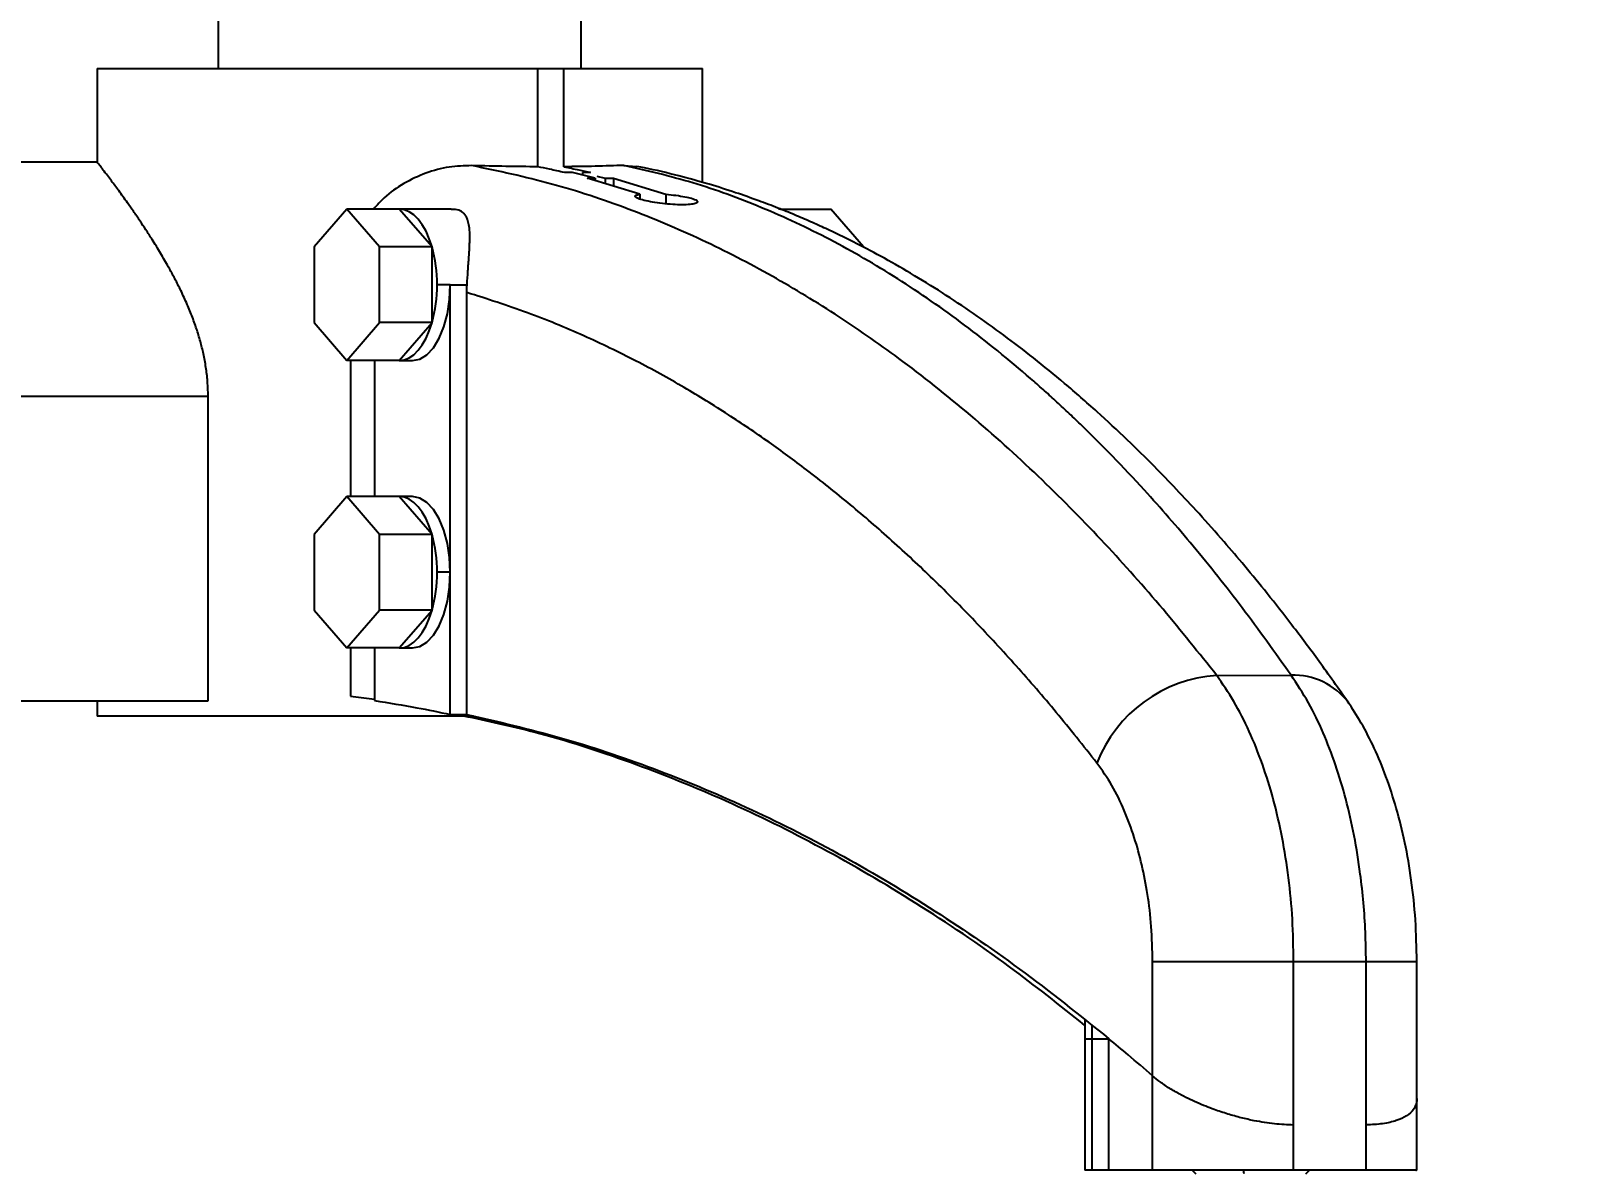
# Model space of a CAD drawing. Header units: millimetres. Extents: x 10 to 584, y 10 to 410.
# Drawn here: x 344.36 to 358.02, y 232.43 to 242.48 of the extents above; entities that cross this region are included whole.
import ezdxf

# ---------------------------------------------------------------- set-up
doc = ezdxf.new("R2010")
doc.units = ezdxf.units.MM
doc.layers.add('2', color=1, linetype='Continuous')
doc.styles.add('SLDTEXTSTYLE0', font='TXT', dxfattribs={"width": 0.7})
doc.dimstyles.new('SLDDIMSTYLE0', dxfattribs={"dimtxt": 3.5, "dimasz": 3.5, "dimexe": 0, "dimexo": 0.0625, "dimgap": 0.875, "dimtad": 1, "dimlfac": 15, "dimrnd": 1e-09, "dimzin": 12, "dimdsep": 46, "dimtxsty": 'SLDTEXTSTYLE0', "dimsah": 1, "dimcen": 0.09, "dimadec": 0, "dimazin": 3, "dimtfac": 1, "dimtofl": 0, "dimtmove": 0, "dimatfit": 3, "dimfxl": 0, "dimfrac": 2, "dimtolj": 1, "dimtzin": 12, "dimarcsym": 0})

# ---------------------------------------------------------------- blocks, each defined once
blk = doc.blocks.new('_D_1')
at = {"layer": '2', "color": 1}
for p, q in [((300.702, 291.645), (391.245, 291.645)), ((390.245, 225.778), (390.245, 291.645)), ((264.818, 225.778), (391.245, 225.778))]:
    blk.add_line(p, q, dxfattribs=at)
for points in [[(390.245, 291.645), (389.706, 288.145), (390.783, 288.145)], [(390.245, 225.778), (390.783, 229.278), (389.706, 229.278)]]:
    blk.add_solid(points, dxfattribs=at)
at = {"layer": '2', "color": 1, "char_height": 3.5, "attachment_point": 1, "rotation": 90, "style": 'SLDTEXTSTYLE0'}
for s, insert in [('50', (385.718, 263.293)), ('%%p', (385.733, 259.954)), ('1000', (385.718, 248.306))]:
    blk.add_mtext(s, dxfattribs=dict(at, insert=insert))

msp = doc.modelspace()

# ---------------------------------------------------------------- linework, layer by layer
at = {"color": 7, "linetype": 'Continuous', "lineweight": 25}
for p, q in [((346.01449, 276.29907), (346.01449, 242.15165)), ((349.21449, 242.15165), (349.21449, 276.29907)), ((344.94783, 242.15165), (344.94783, 241.32536)), ((344.94783, 242.15165), (348.83069, 242.15165)), ((348.83069, 241.28498), (348.83069, 242.15165)), ((348.83069, 242.15165), (349.06163, 242.15165)), ((349.06163, 241.28498), (349.06163, 242.15165)), ((349.06163, 242.15165), (350.28116, 242.15165)), ((350.28116, 241.14665), (350.28116, 242.15165)), ((344.94801, 241.32565), (340.58783, 241.32565)), ((349.13786, 241.23359), (349.06569, 241.23359)), ((349.33786, 241.1832), (349.13786, 241.23359)), ((349.29663, 241.23359), (349.22446, 241.23359)), ((349.22446, 241.23359), (349.22446, 241.21177)), ((349.58961, 241.29715), (349.70503, 241.28593)), ((349.26569, 241.1832), (349.33786, 241.1832)), ((349.72897, 241.04272), (349.26569, 241.1832)), ((349.33786, 241.1832), (349.33786, 241.16131)), ((349.35256, 241.20131), (349.42446, 241.1832)), ((349.42446, 241.1832), (349.49663, 241.1832)), ((349.42446, 241.1832), (349.42446, 241.13505)), ((349.49663, 241.1832), (349.95991, 241.04272)), ((349.49663, 241.1832), (349.49663, 241.11317)), ((349.72897, 241.04272), (349.72897, 241.00071)), ((349.95991, 241.04272), (349.95991, 240.95805)), ((347.14843, 240.91165), (346.85975, 240.57832)), ((347.4371, 240.57832), (347.14843, 240.91165)), ((347.61031, 240.91165), (347.14843, 240.91165)), ((348.06643, 240.91165), (347.61031, 240.91165)), ((347.89898, 240.57832), (347.61031, 240.91165)), ((350.96897, 240.91165), (351.41389, 240.91165)), ((351.70257, 240.57832), (351.41389, 240.91165)), ((346.85975, 240.57832), (346.85975, 239.91165)), ((347.4371, 239.91165), (347.4371, 240.57832)), ((347.89898, 240.57832), (347.4371, 240.57832)), ((347.89898, 239.91165), (347.89898, 240.57832)), ((348.05911, 240.24498), (347.94364, 240.24498)), ((348.05911, 240.24498), (348.20696, 240.24498)), ((348.05911, 237.71165), (348.05911, 240.24498)), ((346.85975, 239.91165), (347.14843, 239.57832)), ((347.14843, 239.57832), (347.4371, 239.91165)), ((347.89898, 239.91165), (347.4371, 239.91165)), ((347.61031, 239.57832), (347.89898, 239.91165)), ((347.61031, 239.57832), (347.14843, 239.57832)), ((347.17927, 239.57832), (347.17927, 238.37832)), ((347.39244, 239.57832), (347.39244, 238.37832)), ((347.61031, 239.57832), (347.72578, 239.57832)), ((340.58783, 239.26232), (345.92518, 239.26232)), ((345.92518, 236.57832), (345.92518, 239.26232)), ((347.14843, 238.37832), (346.85975, 238.04498)), ((347.4371, 238.04498), (347.14843, 238.37832)), ((347.61031, 238.37832), (347.14843, 238.37832)), ((347.72578, 238.37832), (347.61031, 238.37832)), ((347.89898, 238.04498), (347.61031, 238.37832)), ((346.85975, 238.04498), (346.85975, 237.37832)), ((347.4371, 237.37832), (347.4371, 238.04498)), ((347.89898, 238.04498), (347.4371, 238.04498)), ((347.89898, 237.37832), (347.89898, 238.04498)), ((348.05911, 237.71165), (347.94364, 237.71165)), ((348.05911, 236.4595), (348.05911, 237.71165)), ((346.85975, 237.37832), (347.14843, 237.04498)), ((347.14843, 237.04498), (347.4371, 237.37832)), ((347.89898, 237.37832), (347.4371, 237.37832)), ((347.61031, 237.04498), (347.89898, 237.37832)), ((347.61031, 237.04498), (347.14843, 237.04498)), ((347.17927, 237.04498), (347.17927, 236.62037)), ((347.39244, 237.04498), (347.39244, 236.58123)), ((347.61031, 237.04498), (347.72578, 237.04498)), ((354.81353, 236.80292), (355.46937, 236.80443)), ((342.68783, 236.57832), (345.92518, 236.57832)), ((344.94783, 236.57832), (344.94783, 236.44498)), ((347.17927, 236.62037), (347.39244, 236.59433)), ((348.26491, 236.44498), (344.94783, 236.44498)), ((348.05911, 236.4595), (348.20486, 236.4595)), ((355.49125, 234.28185), (356.13041, 234.28276)), ((355.49125, 232.84172), (355.49125, 234.28185)), ((356.13041, 232.84254), (356.13041, 234.28276)), ((356.57693, 233.07863), (356.57693, 234.28276)), ((353.653, 233.7672), (353.653, 233.60307)), ((353.71288, 233.7206), (353.71288, 233.60307)), ((353.65288, 233.60307), (353.65288, 232.44498)), ((353.71276, 233.60307), (353.71276, 232.44498)), ((353.71276, 233.60307), (353.71288, 233.60307)), ((353.86388, 232.44498), (353.86388, 233.60307)), ((354.24886, 232.44498), (354.24886, 233.27508)), ((356.5753, 233.07863), (356.57624, 233.0706)), ((356.57711, 232.44498), (356.57711, 233.0706)), ((355.49125, 232.44498), (355.49125, 232.84172)), ((356.13041, 232.44498), (356.13041, 232.84254)), ((353.71276, 232.44498), (353.65288, 232.44498)), ((353.86388, 232.44498), (353.71276, 232.44498)), ((354.24886, 232.44498), (353.86388, 232.44498)), ((354.59783, 232.44498), (354.63116, 232.41165)), ((356.13041, 232.44498), (355.49125, 232.44498)), ((355.59783, 232.41165), (355.63116, 232.44498))]:
    msp.add_line(p, q, dxfattribs=at)
at = {"color": 59, "linetype": 'Continuous', "lineweight": 25}
for p, q in [((353.65288, 233.60307), (353.71002, 233.60307)), ((353.71288, 233.60307), (353.86388, 233.60307)), ((355.0554, 232.41165), (355.05132, 232.44498))]:
    msp.add_line(p, q, dxfattribs=at)
at = {"color": 7, "linetype": 'Continuous', "lineweight": 25, "flags": 128}
for points in [[(347.89898, 240.57832), (347.87476, 240.65082), (347.84601, 240.71639), (347.81323, 240.77389), (347.77697, 240.82233), (347.73787, 240.8609), (347.69658, 240.88893), (347.65382, 240.90595), (347.61031, 240.91165)], [(351.01741, 240.89869), (350.99552, 240.90595), (350.95201, 240.91165)], [(347.72578, 239.57832), (347.79081, 239.59113), (347.85334, 239.62906), (347.91097, 239.69067), (347.96148, 239.77358), (348.00293, 239.8746), (348.03374, 239.98986), (348.05271, 240.11492), (348.05911, 240.24498)], [(348.20486, 236.4595), (348.20486, 237.46839), (348.20486, 238.50219), (348.20486, 240.17708)], [(347.61031, 239.57832), (347.65382, 239.58402), (347.69658, 239.60103), (347.73787, 239.62906), (347.77697, 239.66763), (347.81323, 239.71608), (347.84601, 239.77358), (347.87476, 239.83914), (347.89898, 239.91165)], [(347.89898, 238.04498), (347.87476, 238.11749), (347.84601, 238.18305), (347.81323, 238.24055), (347.77697, 238.289), (347.73787, 238.32757), (347.69658, 238.3556), (347.65382, 238.37261), (347.61031, 238.37832)], [(348.05911, 237.71165), (348.05271, 237.84171), (348.03374, 237.96677), (348.00293, 238.08203), (347.96148, 238.18305), (347.91097, 238.26596), (347.85334, 238.32757), (347.79081, 238.36551), (347.72578, 238.37832)], [(347.72578, 237.04498), (347.79081, 237.05779), (347.85334, 237.09573), (347.91097, 237.15734), (347.96148, 237.24025), (348.00293, 237.34127), (348.03374, 237.45653), (348.05271, 237.58159), (348.05911, 237.71165)], [(347.61031, 237.04498), (347.65382, 237.05069), (347.69658, 237.0677), (347.73787, 237.09573), (347.77697, 237.1343), (347.81323, 237.18275), (347.84601, 237.24025), (347.87476, 237.30581), (347.89898, 237.37832)], [(354.24886, 233.27508), (354.24886, 233.81947), (354.24886, 234.28185)]]:
    msp.add_lwpolyline(points, dxfattribs=at)
at = {"color": 7, "linetype": 'Continuous', "lineweight": 25}
for centre, radius, start, end in [((346.72793, 240.25177), 1.21573, 359.680295, 15.581185), ((346.72793, 240.2382), 1.21573, 344.418815, 0.319705), ((346.72793, 237.71843), 1.21573, 359.680295, 15.581185), ((346.72793, 237.70487), 1.21573, 344.418815, 0.319705), ((354.88968, 235.5923), 1.21301, 93.599346, 158.7915)]:
    msp.add_arc(centre, radius, start, end, dxfattribs=at)
at = {"color": 59, "linetype": 'Continuous', "lineweight": 25}
msp.add_arc((355.49295, 236.20353), 0.60136, 36.891469, 92.24718, dxfattribs=at)
at = {"color": 7, "linetype": 'Continuous', "lineweight": 25}
for points, knots in [([(345.92518, 239.26232), (345.92435, 239.30204), (345.92267, 239.38229), (345.90932, 239.50307), (345.88893, 239.62021), (345.86146, 239.73438), (345.82806, 239.84646), (345.78778, 239.96014), (345.73993, 240.07698), (345.68779, 240.1906), (345.63255, 240.30002), (345.57261, 240.41026), (345.50552, 240.52609), (345.43871, 240.63464), (345.37801, 240.72842), (345.32245, 240.81181), (345.26796, 240.89138), (345.20363, 240.98272), (345.13724, 241.0748), (345.0796, 241.15254), (345.0346, 241.21222), (345.00013, 241.25769), (344.97106, 241.29571), (344.95152, 241.32097), (344.94916, 241.32392), (344.94801, 241.32536)], [0, 0, 0, 0, 0.03488197, 0.07048312, 0.10696677, 0.14031849, 0.17559028, 0.21286009, 0.25107228, 0.2935276, 0.33203983, 0.37068694, 0.41904549, 0.47024214, 0.50793785, 0.54473452, 0.58791836, 0.62732813, 0.69216808, 0.75301912, 0.79145643, 0.84146804, 0.89041466, 0.94656039, 1, 1, 1, 1]), ([(348.24971, 241.2951), (348.18264, 241.29312), (348.0463, 241.2891), (347.84172, 241.2331), (347.64818, 241.14195), (347.49056, 241.0339), (347.41311, 240.94615), (347.38267, 240.91165)], [0, 0, 0, 0, 0.20876103, 0.424423742, 0.643526249, 0.859867976, 1, 1, 1, 1]), ([(354.81353, 236.80292), (354.6569, 236.99969), (354.3349, 237.40422), (353.82227, 237.97804), (353.27021, 238.54021), (352.67655, 239.07902), (352.07862, 239.55676), (351.48161, 239.97389), (350.89059, 240.33251), (350.27059, 240.65172), (349.62206, 240.92393), (348.94604, 241.14854), (348.48423, 241.24574), (348.24971, 241.2951)], [0, 0, 0, 0, 0.079936363, 0.164329543, 0.253180652, 0.346488695, 0.44425463, 0.529135002, 0.617112691, 0.708187622, 0.802360422, 0.899631126, 1, 1, 1, 1]), ([(348.83069, 241.28498), (348.7383, 241.2858), (348.55098, 241.28747), (348.35104, 241.29253), (348.24971, 241.2951)], [0, 0, 0, 0, 0.49317966, 1, 1, 1, 1]), ([(349.06569, 241.23359), (349.02185, 241.24375), (348.94357, 241.26188), (348.86518, 241.27792), (348.83069, 241.28498)], [0, 0, 0, 0, 0.55999432, 1, 1, 1, 1]), ([(349.58961, 241.29715), (349.50754, 241.29403), (349.34609, 241.28788), (349.15539, 241.28594), (349.06163, 241.28498)], [0, 0, 0, 0, 0.50831441, 1, 1, 1, 1]), ([(349.06163, 241.28498), (349.10553, 241.27595), (349.18391, 241.25982), (349.26219, 241.24161), (349.29663, 241.23359)], [0, 0, 0, 0, 0.56000304, 1, 1, 1, 1]), ([(355.46937, 236.80443), (355.32654, 237.00494), (355.04421, 237.40127), (354.61201, 237.9426), (354.13768, 238.48821), (353.78449, 238.85176), (353.55737, 239.06963), (353.5024, 239.1217), (353.4475, 239.17302), (353.39268, 239.22361), (353.33795, 239.27347), (353.2833, 239.32261), (353.22875, 239.37102), (353.00059, 239.57082), (352.59487, 239.89922), (352.0045, 240.30742), (351.40722, 240.65288), (350.80469, 240.93363), (350.19889, 241.1554), (349.79242, 241.24997), (349.58961, 241.29715)], [0, 0, 0, 0, 0.08137048, 0.16083741, 0.23836784, 0.33768676, 0.34725495, 0.35678942, 0.36629009, 0.37575693, 0.38518987, 0.39458887, 0.40395386, 0.4132848, 0.51185289, 0.61015077, 0.70814587, 0.80580636, 0.90310116, 1, 1, 1, 1]), ([(355.97419, 236.56412), (355.88847, 236.68598), (355.72472, 236.91878), (355.48542, 237.23762), (355.26666, 237.51677), (355.06676, 237.76089), (354.86677, 237.99571), (354.66645, 238.22121), (354.46186, 238.4415), (354.25201, 238.65809), (354.01887, 238.88762), (353.75533, 239.13284), (353.47923, 239.37394), (353.20519, 239.59789), (352.9371, 239.80301), (352.66938, 239.99447), (352.39562, 240.17659), (352.12266, 240.34462), (351.86087, 240.49326), (351.61184, 240.62385), (351.40558, 240.72362), (351.23266, 240.80183), (351.09206, 240.86223), (350.93989, 240.92404), (350.7667, 240.98997), (350.56429, 241.06091), (350.32918, 241.1354), (350.06158, 241.20851), (349.84983, 241.26054), (349.72716, 241.28254), (349.7051, 241.2865)], [0, 0, 0, 0, 0.0476626, 0.09105384, 0.13016727, 0.16501107, 0.196741, 0.23472908, 0.26867194, 0.30156804, 0.34114433, 0.38528796, 0.43165029, 0.47563814, 0.51712864, 0.55912734, 0.60148226, 0.64429406, 0.6844694, 0.72058471, 0.75664881, 0.77668322, 0.79740385, 0.81885339, 0.84369772, 0.87352475, 0.90767185, 0.94663032, 0.99040217, 1, 1, 1, 1]), ([(349.95991, 241.04272), (349.98998, 241.03982), (350.04995, 241.03403), (350.12784, 241.02109), (350.19461, 241.00514), (350.23527, 240.9883), (350.24372, 240.9721), (350.22277, 240.95991), (350.17433, 240.95192), (350.10486, 240.94913), (350.01986, 240.95196), (349.92851, 240.95999), (349.84031, 240.97258), (349.76583, 240.98797), (349.7125, 241.00451), (349.68653, 241.02051), (349.68997, 241.03406), (349.71644, 241.03994), (349.72897, 241.04272)], [0, 0, 0, 0, 0.06187084, 0.12339121, 0.17891576, 0.25551418, 0.31537421, 0.37854355, 0.43909512, 0.49998079, 0.56020147, 0.62326757, 0.68541623, 0.74851591, 0.81171401, 0.87488969, 0.94080296, 1, 1, 1, 1]), ([(348.20696, 240.24498), (348.2097, 240.28599), (348.21392, 240.34896), (348.21986, 240.4311), (348.22339, 240.48213), (348.22596, 240.52162), (348.22766, 240.55036), (348.22918, 240.57972), (348.23046, 240.61134), (348.23151, 240.64276), (348.23162, 240.67629), (348.2305, 240.72131), (348.22537, 240.77172), (348.21373, 240.81782), (348.19486, 240.8589), (348.16178, 240.89147), (348.11672, 240.91079), (348.07994, 240.90951), (348.06642, 240.90903)], [0, 0, 0, 0, 0.11426083, 0.17548178, 0.23958146, 0.26894061, 0.29991292, 0.33250536, 0.36672388, 0.40885852, 0.44567385, 0.49298387, 0.58801664, 0.66772944, 0.73224652, 0.84111029, 0.94158082, 1, 1, 1, 1]), ([(348.20486, 240.17708), (348.20497, 240.18976), (348.20517, 240.21242), (348.20641, 240.23503), (348.20696, 240.24498)], [0, 0, 0, 0, 0.55993801, 1, 1, 1, 1]), ([(353.75883, 236.03112), (353.63988, 236.18107), (353.40569, 236.47627), (353.04663, 236.89152), (352.68483, 237.28311), (352.31968, 237.65067), (351.95352, 237.99272), (351.58129, 238.31482), (351.2198, 238.60293), (350.86095, 238.86652), (350.50162, 239.10961), (350.11107, 239.34975), (349.68652, 239.58352), (349.22601, 239.80491), (348.72887, 240.01077), (348.38324, 240.12046), (348.20486, 240.17708)], [0, 0, 0, 0, 0.07123312, 0.14024136, 0.20969118, 0.27895187, 0.34635179, 0.41319091, 0.48292417, 0.54181744, 0.60502574, 0.67309117, 0.7464589, 0.82535679, 0.90986556, 1, 1, 1, 1]), ([(355.49125, 234.28185), (355.48937, 234.40644), (355.48561, 234.65526), (355.45025, 235.02238), (355.39397, 235.37743), (355.31612, 235.71324), (355.21868, 236.02727), (355.10224, 236.31589), (354.968, 236.58078), (354.86523, 236.72857), (354.81353, 236.80292)], [0, 0, 0, 0, 0.12591055, 0.25145579, 0.37664764, 0.5014856, 0.62377938, 0.74762842, 0.87303171, 1, 1, 1, 1]), ([(356.13041, 234.28276), (356.12906, 234.36894), (356.12634, 234.54179), (356.1087, 234.79963), (356.07784, 235.08463), (356.02789, 235.39348), (355.9546, 235.7159), (355.86301, 236.02118), (355.75324, 236.3052), (355.62324, 236.5743), (355.52185, 236.72595), (355.46937, 236.80443)], [0, 0, 0, 0, 0.08708389, 0.17467415, 0.26243807, 0.38148621, 0.50210286, 0.62027659, 0.74175237, 0.86634329, 1, 1, 1, 1]), ([(347.39244, 236.58123), (347.51703, 236.56177), (347.73952, 236.52704), (347.96145, 236.48014), (348.05911, 236.4595)], [0, 0, 0, 0, 0.55996971, 1, 1, 1, 1]), ([(356.57691, 234.28276), (356.57463, 234.40508), (356.57014, 234.64572), (356.53272, 234.99747), (356.47597, 235.32795), (356.40051, 235.63367), (356.30976, 235.91228), (356.20591, 236.16193), (356.0927, 236.38424), (356.0078, 236.51266), (355.96627, 236.57547)], [0, 0, 0, 0, 0.14126338, 0.27790099, 0.40993105, 0.53734415, 0.66011229, 0.77818965, 0.89150976, 1, 1, 1, 1]), ([(353.653, 233.72034), (353.43245, 233.89588), (352.94274, 234.28564), (352.16774, 234.80492), (351.33487, 235.29263), (350.49464, 235.70608), (349.64863, 236.04492), (348.8769, 236.29531), (348.38557, 236.40079), (348.1797, 236.44498)], [0, 0, 0, 0, 0.1263489, 0.2805489, 0.43396727, 0.586709, 0.73888041, 0.89058893, 1, 1, 1, 1]), ([(348.20486, 236.4595), (348.4799, 236.39592), (349.03063, 236.26859), (349.85145, 235.99252), (350.66808, 235.65363), (351.47919, 235.24593), (352.28343, 234.76922), (353.08096, 234.22856), (353.60242, 233.81195), (353.86388, 233.60307)], [0, 0, 0, 0, 0.14137105, 0.28308173, 0.42522647, 0.56789875, 0.71119107, 0.85519487, 1, 1, 1, 1]), ([(354.24886, 234.28185), (354.24654, 234.38552), (354.24206, 234.58561), (354.20765, 234.87184), (354.1572, 235.13509), (354.08876, 235.38398), (354.00089, 235.61953), (353.89178, 235.84374), (353.80403, 235.96743), (353.75883, 236.03112)], [0, 0, 0, 0, 0.150944608, 0.291333683, 0.425704838, 0.558186873, 0.698856775, 0.844912854, 1, 1, 1, 1]), ([(354.24886, 234.28185), (354.28027, 234.28185), (354.3449, 234.28185), (354.47454, 234.28185), (354.62814, 234.28185), (354.80148, 234.28185), (354.98448, 234.28185), (355.16623, 234.28185), (355.33824, 234.28185), (355.44115, 234.28185), (355.49125, 234.28185)], [0, 0, 0, 0, 0.11635793, 0.23939092, 0.3673976, 0.49817471, 0.62921346, 0.75797524, 0.88217538, 1, 1, 1, 1]), ([(354.24886, 233.27508), (354.17725, 233.33737), (354.04937, 233.4486), (353.92056, 233.55587), (353.86388, 233.60307)], [0, 0, 0, 0, 0.56001033, 1, 1, 1, 1]), ([(355.49125, 232.84172), (355.4359, 232.84401), (355.35305, 232.84744), (355.23474, 232.86378), (355.13684, 232.88116), (355.02821, 232.90577), (354.90969, 232.93872), (354.80502, 232.97344), (354.71446, 233.00783), (354.63702, 233.0403), (354.55879, 233.07656), (354.47832, 233.11803), (354.3949, 233.16686), (354.31501, 233.21995), (354.27026, 233.25725), (354.24886, 233.27508)], [0, 0, 0, 0, 0.12305383, 0.18421766, 0.24680628, 0.32532026, 0.407711, 0.49414038, 0.55064822, 0.61098811, 0.67518098, 0.74324195, 0.82251273, 0.91512526, 1, 1, 1, 1]), ([(355.49125, 232.44498), (355.41057, 232.44498), (355.24923, 232.44498), (354.98113, 232.44498), (354.73854, 232.44498), (354.53474, 232.44498), (354.37002, 232.44498), (354.28925, 232.44498), (354.24886, 232.44498)], [0, 0, 0, 0, 0.18654171, 0.37308651, 0.55963549, 0.70641004, 0.85320341, 1, 1, 1, 1]), ([(356.56991, 232.44498), (356.57205, 232.44498), (356.58232, 232.44498), (356.53131, 232.44498), (356.43197, 232.44498), (356.29996, 232.44498), (356.18693, 232.44498), (356.13041, 232.44498)], [0, 0, 0, 0, 0.0727747, 0.34873045, 0.56583453, 0.7829242, 1, 1, 1, 1])]:
    msp.add_open_spline(points, degree=3, knots=knots, dxfattribs=at)
at = {"color": 59, "linetype": 'Continuous', "lineweight": 25}
for points, knots in [([(356.13041, 234.28276), (356.17628, 234.28276), (356.27047, 234.28276), (356.38895, 234.28276), (356.4859, 234.28276), (356.54961, 234.28276), (356.5792, 234.28276), (356.57414, 234.28276), (356.5726, 234.28276)], [0, 0, 0, 0, 0.17101805, 0.35119638, 0.53790646, 0.72784845, 0.91736403, 1, 1, 1, 1]), ([(356.57624, 233.0706), (356.57652, 233.06846), (356.57896, 233.05013), (356.56988, 233.01934), (356.54503, 232.97013), (356.49203, 232.92188), (356.39992, 232.87897), (356.28113, 232.85), (356.18059, 232.84502), (356.13041, 232.84254)], [0, 0, 0, 0, 0.01662429, 0.14207975, 0.25724529, 0.44984383, 0.62913884, 0.81488725, 1, 1, 1, 1])]:
    msp.add_open_spline(points, degree=3, knots=knots, dxfattribs=at)

# ---------------------------------------------------------------- dimensions: what is measured, and where the dimension line sits
at = {"layer": '2', "color": 1}
dim = msp.add_linear_dim(base=(390.24471, 291.64498), p1=(263.81849, 225.77832), p2=(299.70183, 291.64498), angle=90, text='1000%%p50', dimstyle='SLDDIMSTYLE0', dxfattribs=at)
dim.commit()
dim.dimension.update_dxf_attribs({"geometry": '_D_1', "text_midpoint": (390.24471, 258.71165), "dimtype": 160})

doc.saveas('drawing.dxf')
